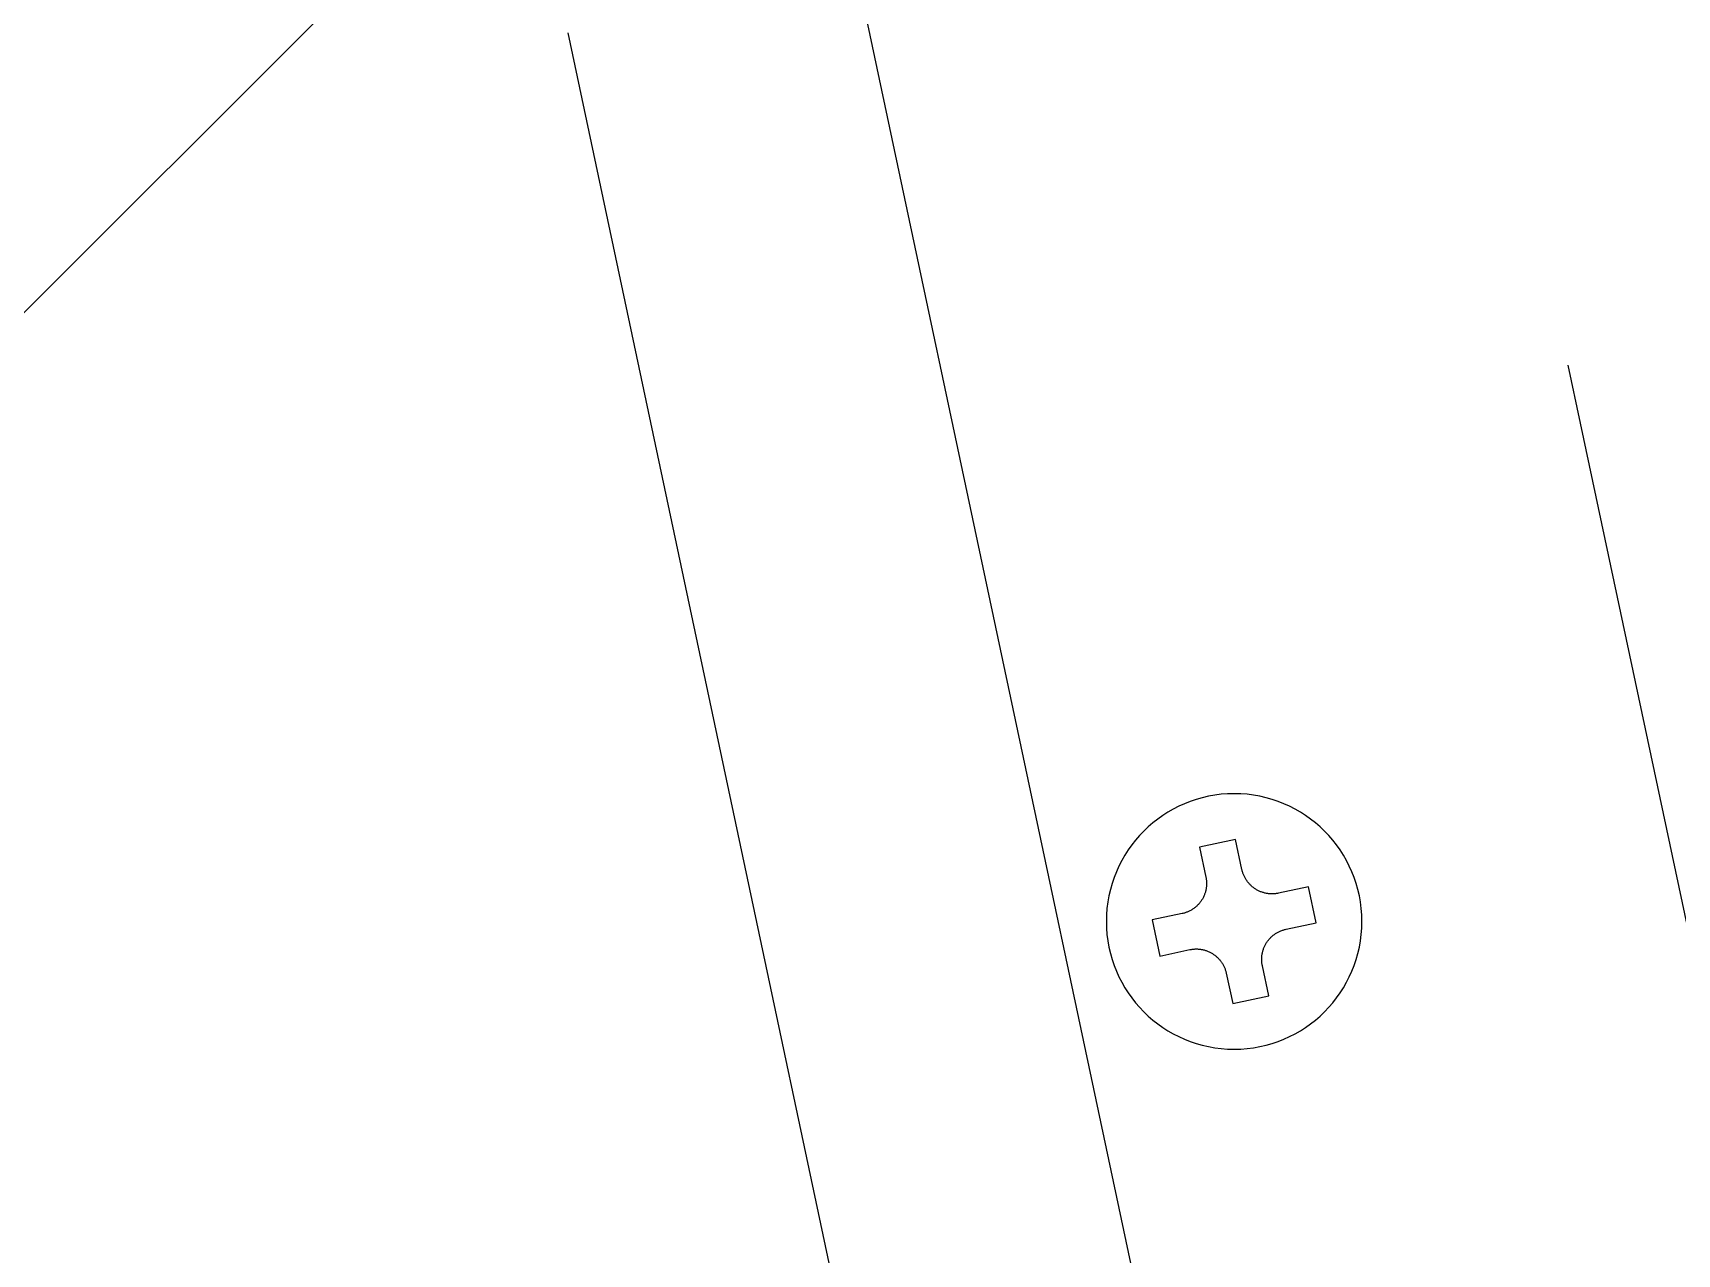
# Model space of a CAD drawing. Extents: x -668440 to 1010955, y -1678500 to 210463.
# Drawn here: x -629674 to -629005, y -896130 to -895633 of the extents above; entities that cross this region are included whole.
import ezdxf

# ---------------------------------------------------------------- set-up
doc = ezdxf.new("R2010")
doc.units = 0
doc.header["$MEASUREMENT"] = 0
doc.layers.get('0').update_dxf_attribs({"color": 3, "linetype": 'CONTINUOUS'})
doc.layers.add('00_ADDL', color=253, linetype='CONTINUOUS', plot=False)
doc.layers.add('注記', color=3, linetype='CONTINUOUS')

# ---------------------------------------------------------------- blocks, each defined once
blk = doc.blocks.new('tc02')
at = {"layer": '注記', "color": 4}
blk.add_line((-18602.46, 32824.251), (-18602.46, 32699.284), dxfattribs=at)
at = {"layer": '注記', "color": 4, "linetype": 'Continuous'}
for p, q in [((-18639.46, 32787.617), (-18639.46, 32677.617)), ((-18627.46, 32765.617), (-18627.46, 32675.617)), ((-18621.21, 32721.867), (-18619.71, 32721.867)), ((-18621.21, 32720.617), (-18621.21, 32721.867)), ((-18619.71, 32721.867), (-18619.71, 32720.617)), ((-18621.224, 32720.433), (-18621.22, 32720.464)), ((-18621.22, 32720.464), (-18621.216, 32720.494)), ((-18621.216, 32720.494), (-18621.214, 32720.525)), ((-18621.214, 32720.525), (-18621.212, 32720.556)), ((-18621.212, 32720.556), (-18621.211, 32720.586)), ((-18621.211, 32720.586), (-18621.21, 32720.617)), ((-18619.71, 32720.617), (-18619.71, 32720.586)), ((-18619.71, 32720.586), (-18619.709, 32720.556)), ((-18619.709, 32720.556), (-18619.707, 32720.525)), ((-18619.707, 32720.525), (-18619.704, 32720.494)), ((-18619.704, 32720.494), (-18619.701, 32720.464)), ((-18619.701, 32720.464), (-18619.697, 32720.433)), ((-18621.534, 32719.777), (-18621.514, 32719.8)), ((-18621.514, 32719.8), (-18621.494, 32719.824)), ((-18621.494, 32719.824), (-18621.475, 32719.848)), ((-18621.475, 32719.848), (-18621.456, 32719.872)), ((-18621.456, 32719.872), (-18621.438, 32719.897)), ((-18621.438, 32719.897), (-18621.421, 32719.922)), ((-18621.421, 32719.922), (-18621.404, 32719.948)), ((-18621.404, 32719.948), (-18621.388, 32719.974)), ((-18621.388, 32719.974), (-18621.373, 32720.001)), ((-18621.373, 32720.001), (-18621.358, 32720.028)), ((-18621.358, 32720.028), (-18621.344, 32720.055)), ((-18621.344, 32720.055), (-18621.33, 32720.082)), ((-18621.33, 32720.082), (-18621.318, 32720.11)), ((-18621.318, 32720.11), (-18621.306, 32720.139)), ((-18621.306, 32720.139), (-18621.294, 32720.167)), ((-18621.294, 32720.167), (-18621.283, 32720.196)), ((-18621.283, 32720.196), (-18621.273, 32720.225)), ((-18621.273, 32720.225), (-18621.264, 32720.254)), ((-18621.264, 32720.254), (-18621.256, 32720.284)), ((-18621.256, 32720.284), (-18621.248, 32720.313)), ((-18621.248, 32720.313), (-18621.241, 32720.343)), ((-18621.241, 32720.343), (-18621.234, 32720.373)), ((-18621.234, 32720.373), (-18621.229, 32720.403)), ((-18621.229, 32720.403), (-18621.224, 32720.433)), ((-18619.697, 32720.433), (-18619.692, 32720.403)), ((-18619.692, 32720.403), (-18619.686, 32720.373)), ((-18619.686, 32720.373), (-18619.68, 32720.343)), ((-18619.68, 32720.343), (-18619.673, 32720.313)), ((-18619.673, 32720.313), (-18619.665, 32720.284)), ((-18619.665, 32720.284), (-18619.657, 32720.254)), ((-18619.657, 32720.254), (-18619.647, 32720.225)), ((-18619.647, 32720.225), (-18619.637, 32720.196)), ((-18619.637, 32720.196), (-18619.627, 32720.167)), ((-18619.627, 32720.167), (-18619.615, 32720.139)), ((-18619.615, 32720.139), (-18619.603, 32720.11)), ((-18619.603, 32720.11), (-18619.591, 32720.082)), ((-18619.591, 32720.082), (-18619.577, 32720.055)), ((-18619.577, 32720.055), (-18619.563, 32720.028)), ((-18619.563, 32720.028), (-18619.548, 32720.001)), ((-18619.548, 32720.001), (-18619.533, 32719.974)), ((-18619.533, 32719.974), (-18619.517, 32719.948)), ((-18619.517, 32719.948), (-18619.5, 32719.922)), ((-18619.5, 32719.922), (-18619.483, 32719.897)), ((-18619.483, 32719.897), (-18619.465, 32719.872)), ((-18619.465, 32719.872), (-18619.446, 32719.848)), ((-18619.446, 32719.848), (-18619.427, 32719.824)), ((-18619.427, 32719.824), (-18619.407, 32719.8)), ((-18619.407, 32719.8), (-18619.387, 32719.777)), ((-18623.71, 32717.867), (-18623.71, 32719.367)), ((-18623.71, 32719.367), (-18622.46, 32719.367)), ((-18622.46, 32719.367), (-18622.43, 32719.367)), ((-18622.43, 32719.367), (-18622.399, 32719.368)), ((-18622.399, 32719.368), (-18622.368, 32719.37)), ((-18622.368, 32719.37), (-18622.338, 32719.373)), ((-18622.338, 32719.373), (-18622.307, 32719.376)), ((-18622.307, 32719.376), (-18622.277, 32719.38)), ((-18622.277, 32719.38), (-18622.247, 32719.385)), ((-18622.247, 32719.385), (-18622.216, 32719.391)), ((-18622.216, 32719.391), (-18622.187, 32719.397)), ((-18622.187, 32719.397), (-18622.157, 32719.404)), ((-18622.157, 32719.404), (-18622.127, 32719.412)), ((-18622.127, 32719.412), (-18622.097, 32719.42)), ((-18622.097, 32719.42), (-18622.068, 32719.43)), ((-18622.068, 32719.43), (-18622.039, 32719.44)), ((-18622.039, 32719.44), (-18622.01, 32719.45)), ((-18622.01, 32719.45), (-18621.982, 32719.462)), ((-18621.982, 32719.462), (-18621.954, 32719.474)), ((-18621.954, 32719.474), (-18621.926, 32719.487)), ((-18621.926, 32719.487), (-18621.898, 32719.5)), ((-18621.898, 32719.5), (-18621.871, 32719.514)), ((-18621.871, 32719.514), (-18621.844, 32719.529)), ((-18621.844, 32719.529), (-18621.818, 32719.545)), ((-18621.818, 32719.545), (-18621.792, 32719.561)), ((-18621.792, 32719.561), (-18621.766, 32719.577)), ((-18621.766, 32719.577), (-18621.741, 32719.595)), ((-18621.741, 32719.595), (-18621.716, 32719.613)), ((-18621.716, 32719.613), (-18621.691, 32719.631)), ((-18621.691, 32719.631), (-18621.667, 32719.65)), ((-18621.667, 32719.65), (-18621.644, 32719.67)), ((-18621.644, 32719.67), (-18621.621, 32719.691)), ((-18621.621, 32719.691), (-18621.598, 32719.711)), ((-18621.598, 32719.711), (-18621.576, 32719.733)), ((-18621.576, 32719.733), (-18621.555, 32719.755)), ((-18621.555, 32719.755), (-18621.534, 32719.777)), ((-18619.387, 32719.777), (-18619.366, 32719.755)), ((-18619.366, 32719.755), (-18619.344, 32719.733)), ((-18619.344, 32719.733), (-18619.322, 32719.711)), ((-18619.322, 32719.711), (-18619.3, 32719.691)), ((-18619.3, 32719.691), (-18619.277, 32719.67)), ((-18619.277, 32719.67), (-18619.254, 32719.65)), ((-18619.254, 32719.65), (-18619.23, 32719.631)), ((-18619.23, 32719.631), (-18619.205, 32719.613)), ((-18619.205, 32719.613), (-18619.18, 32719.595)), ((-18619.18, 32719.595), (-18619.155, 32719.577)), ((-18619.155, 32719.577), (-18619.129, 32719.561)), ((-18619.129, 32719.561), (-18619.103, 32719.545)), ((-18619.103, 32719.545), (-18619.077, 32719.529)), ((-18619.077, 32719.529), (-18619.05, 32719.514)), ((-18619.05, 32719.514), (-18619.023, 32719.5)), ((-18619.023, 32719.5), (-18618.995, 32719.487)), ((-18618.995, 32719.487), (-18618.967, 32719.474)), ((-18618.967, 32719.474), (-18618.939, 32719.462)), ((-18618.939, 32719.462), (-18618.91, 32719.45)), ((-18618.91, 32719.45), (-18618.882, 32719.44)), ((-18618.882, 32719.44), (-18618.853, 32719.43)), ((-18618.853, 32719.43), (-18618.823, 32719.42)), ((-18618.823, 32719.42), (-18618.794, 32719.412)), ((-18618.794, 32719.412), (-18618.764, 32719.404)), ((-18618.764, 32719.404), (-18618.734, 32719.397)), ((-18618.734, 32719.397), (-18618.704, 32719.391)), ((-18618.704, 32719.391), (-18618.674, 32719.385)), ((-18618.674, 32719.385), (-18618.644, 32719.38)), ((-18618.644, 32719.38), (-18618.614, 32719.376)), ((-18618.614, 32719.376), (-18618.583, 32719.373)), ((-18618.583, 32719.373), (-18618.552, 32719.37)), ((-18618.552, 32719.37), (-18618.522, 32719.368)), ((-18618.522, 32719.368), (-18618.491, 32719.367)), ((-18618.491, 32719.367), (-18618.46, 32719.367)), ((-18618.46, 32719.367), (-18617.21, 32719.367)), ((-18617.21, 32719.367), (-18617.21, 32717.867)), ((-18622.46, 32717.867), (-18623.71, 32717.867)), ((-18622.43, 32717.866), (-18622.46, 32717.867)), ((-18622.399, 32717.865), (-18622.43, 32717.866)), ((-18622.368, 32717.863), (-18622.399, 32717.865)), ((-18622.338, 32717.861), (-18622.368, 32717.863)), ((-18622.307, 32717.857), (-18622.338, 32717.861)), ((-18622.277, 32717.853), (-18622.307, 32717.857)), ((-18622.247, 32717.848), (-18622.277, 32717.853)), ((-18622.216, 32717.843), (-18622.247, 32717.848)), ((-18622.187, 32717.836), (-18622.216, 32717.843)), ((-18622.157, 32717.829), (-18622.187, 32717.836)), ((-18622.127, 32717.821), (-18622.157, 32717.829)), ((-18622.097, 32717.813), (-18622.127, 32717.821)), ((-18622.068, 32717.804), (-18622.097, 32717.813)), ((-18622.039, 32717.794), (-18622.068, 32717.804)), ((-18622.01, 32717.783), (-18622.039, 32717.794)), ((-18621.982, 32717.772), (-18622.01, 32717.783)), ((-18618.91, 32717.783), (-18618.939, 32717.772)), ((-18618.882, 32717.794), (-18618.91, 32717.783)), ((-18618.853, 32717.804), (-18618.882, 32717.794)), ((-18618.823, 32717.813), (-18618.853, 32717.804)), ((-18618.794, 32717.821), (-18618.823, 32717.813)), ((-18618.764, 32717.829), (-18618.794, 32717.821)), ((-18618.734, 32717.836), (-18618.764, 32717.829)), ((-18618.704, 32717.843), (-18618.734, 32717.836)), ((-18618.674, 32717.848), (-18618.704, 32717.843)), ((-18618.644, 32717.853), (-18618.674, 32717.848)), ((-18618.614, 32717.857), (-18618.644, 32717.853)), ((-18618.583, 32717.861), (-18618.614, 32717.857)), ((-18618.552, 32717.863), (-18618.583, 32717.861)), ((-18618.522, 32717.865), (-18618.552, 32717.863)), ((-18618.491, 32717.866), (-18618.522, 32717.865)), ((-18618.46, 32717.867), (-18618.491, 32717.866)), ((-18617.21, 32717.867), (-18618.46, 32717.867)), ((-18621.954, 32717.759), (-18621.982, 32717.772)), ((-18621.926, 32717.747), (-18621.954, 32717.759)), ((-18621.898, 32717.733), (-18621.926, 32717.747)), ((-18621.871, 32717.719), (-18621.898, 32717.733)), ((-18621.844, 32717.704), (-18621.871, 32717.719)), ((-18621.818, 32717.689), (-18621.844, 32717.704)), ((-18621.792, 32717.673), (-18621.818, 32717.689)), ((-18621.766, 32717.656), (-18621.792, 32717.673)), ((-18621.741, 32717.639), (-18621.766, 32717.656)), ((-18621.716, 32717.621), (-18621.741, 32717.639)), ((-18621.691, 32717.602), (-18621.716, 32717.621)), ((-18621.667, 32717.583), (-18621.691, 32717.602)), ((-18621.644, 32717.563), (-18621.667, 32717.583)), ((-18621.621, 32717.543), (-18621.644, 32717.563)), ((-18621.598, 32717.522), (-18621.621, 32717.543)), ((-18621.576, 32717.5), (-18621.598, 32717.522)), ((-18621.555, 32717.478), (-18621.576, 32717.5)), ((-18621.534, 32717.456), (-18621.555, 32717.478)), ((-18621.514, 32717.433), (-18621.534, 32717.456)), ((-18621.494, 32717.41), (-18621.514, 32717.433)), ((-18621.475, 32717.386), (-18621.494, 32717.41)), ((-18621.456, 32717.361), (-18621.475, 32717.386)), ((-18621.438, 32717.336), (-18621.456, 32717.361)), ((-18621.421, 32717.311), (-18621.438, 32717.336)), ((-18621.404, 32717.285), (-18621.421, 32717.311)), ((-18621.388, 32717.259), (-18621.404, 32717.285)), ((-18621.373, 32717.233), (-18621.388, 32717.259)), ((-18621.358, 32717.206), (-18621.373, 32717.233)), ((-18621.344, 32717.178), (-18621.358, 32717.206)), ((-18621.33, 32717.151), (-18621.344, 32717.178)), ((-18621.318, 32717.123), (-18621.33, 32717.151)), ((-18621.306, 32717.095), (-18621.318, 32717.123)), ((-18619.603, 32717.123), (-18619.615, 32717.095)), ((-18619.591, 32717.151), (-18619.603, 32717.123)), ((-18619.577, 32717.178), (-18619.591, 32717.151)), ((-18619.563, 32717.206), (-18619.577, 32717.178)), ((-18619.548, 32717.233), (-18619.563, 32717.206)), ((-18619.533, 32717.259), (-18619.548, 32717.233)), ((-18619.517, 32717.285), (-18619.533, 32717.259)), ((-18619.5, 32717.311), (-18619.517, 32717.285)), ((-18619.483, 32717.336), (-18619.5, 32717.311)), ((-18619.465, 32717.361), (-18619.483, 32717.336)), ((-18619.446, 32717.386), (-18619.465, 32717.361)), ((-18619.427, 32717.41), (-18619.446, 32717.386)), ((-18619.407, 32717.433), (-18619.427, 32717.41)), ((-18619.387, 32717.456), (-18619.407, 32717.433)), ((-18619.366, 32717.478), (-18619.387, 32717.456)), ((-18619.344, 32717.5), (-18619.366, 32717.478)), ((-18619.322, 32717.522), (-18619.344, 32717.5)), ((-18619.3, 32717.543), (-18619.322, 32717.522)), ((-18619.277, 32717.563), (-18619.3, 32717.543)), ((-18619.254, 32717.583), (-18619.277, 32717.563)), ((-18619.23, 32717.602), (-18619.254, 32717.583)), ((-18619.205, 32717.621), (-18619.23, 32717.602)), ((-18619.18, 32717.639), (-18619.205, 32717.621)), ((-18619.155, 32717.656), (-18619.18, 32717.639)), ((-18619.129, 32717.673), (-18619.155, 32717.656)), ((-18619.103, 32717.689), (-18619.129, 32717.673)), ((-18619.077, 32717.704), (-18619.103, 32717.689)), ((-18619.05, 32717.719), (-18619.077, 32717.704)), ((-18619.023, 32717.733), (-18619.05, 32717.719)), ((-18618.995, 32717.747), (-18619.023, 32717.733)), ((-18618.967, 32717.759), (-18618.995, 32717.747)), ((-18618.939, 32717.772), (-18618.967, 32717.759)), ((-18621.294, 32717.066), (-18621.306, 32717.095)), ((-18621.283, 32717.037), (-18621.294, 32717.066)), ((-18621.273, 32717.009), (-18621.283, 32717.037)), ((-18621.264, 32716.979), (-18621.273, 32717.009)), ((-18621.256, 32716.95), (-18621.264, 32716.979)), ((-18621.248, 32716.92), (-18621.256, 32716.95)), ((-18621.241, 32716.89), (-18621.248, 32716.92)), ((-18621.234, 32716.86), (-18621.241, 32716.89)), ((-18621.229, 32716.83), (-18621.234, 32716.86)), ((-18621.224, 32716.8), (-18621.229, 32716.83)), ((-18621.22, 32716.769), (-18621.224, 32716.8)), ((-18621.216, 32716.739), (-18621.22, 32716.769)), ((-18621.214, 32716.708), (-18621.216, 32716.739)), ((-18621.212, 32716.678), (-18621.214, 32716.708)), ((-18621.211, 32716.647), (-18621.212, 32716.678)), ((-18621.21, 32716.617), (-18621.211, 32716.647)), ((-18621.21, 32715.367), (-18621.21, 32716.617)), ((-18619.709, 32716.678), (-18619.71, 32716.647)), ((-18619.71, 32716.647), (-18619.71, 32716.617)), ((-18619.71, 32716.617), (-18619.71, 32715.367)), ((-18619.707, 32716.708), (-18619.709, 32716.678)), ((-18619.704, 32716.739), (-18619.707, 32716.708)), ((-18619.701, 32716.769), (-18619.704, 32716.739)), ((-18619.697, 32716.8), (-18619.701, 32716.769)), ((-18619.692, 32716.83), (-18619.697, 32716.8)), ((-18619.686, 32716.86), (-18619.692, 32716.83)), ((-18619.68, 32716.89), (-18619.686, 32716.86)), ((-18619.673, 32716.92), (-18619.68, 32716.89)), ((-18619.665, 32716.95), (-18619.673, 32716.92)), ((-18619.657, 32716.979), (-18619.665, 32716.95)), ((-18619.647, 32717.009), (-18619.657, 32716.979)), ((-18619.637, 32717.037), (-18619.647, 32717.009)), ((-18619.627, 32717.066), (-18619.637, 32717.037)), ((-18619.615, 32717.095), (-18619.627, 32717.066)), ((-18619.71, 32715.367), (-18621.21, 32715.367))]:
    blk.add_line(p, q, dxfattribs=at)
blk.add_circle((-18620.46, 32718.617), 5.2, dxfattribs=at)
blk = doc.blocks.new('剛接合部C1Y')
at = {"layer": '00_ADDL'}
blk.add_line((-228970.77238, -393132.59222), (-230770.77238, -394932.59222), dxfattribs=at)
at = {"xscale": -1, "rotation": 191.9761324442034}
blk.add_blockref('tc02', (-218562.43047, -358353.89643, 500), dxfattribs=at)

msp = doc.modelspace()

# ---------------------------------------------------------------- block references
at = {"xscale": 10, "yscale": 10, "zscale": 10}
msp.add_blockref('剛接合部C1Y', (1670698.6842, 3046247.35843, 5600), dxfattribs=at)

doc.saveas('drawing.dxf')
